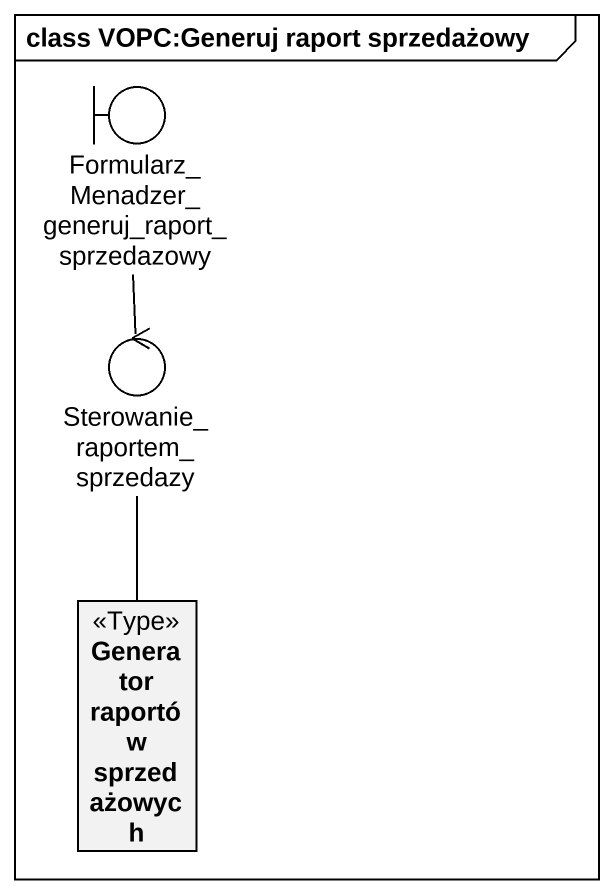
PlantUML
@startuml
mainframe class VOPC:Generuj raport sprzedażowy
allowmixing
hide circle
hide empty members
boundary "Formularz_Menadzer_generuj_raport_sprzedazowy" as Formularz_Menadzer_generuj
control "Sterowanie_raportem_sprzedazy" as Sterowanie_raportem
class "Generator raportów sprzedażowych" as Generator_raportów <<Type>>
Sterowanie_raportem -up- Formularz_Menadzer_generuj
Generator_raportów -up- Sterowanie_raportem
@enduml
